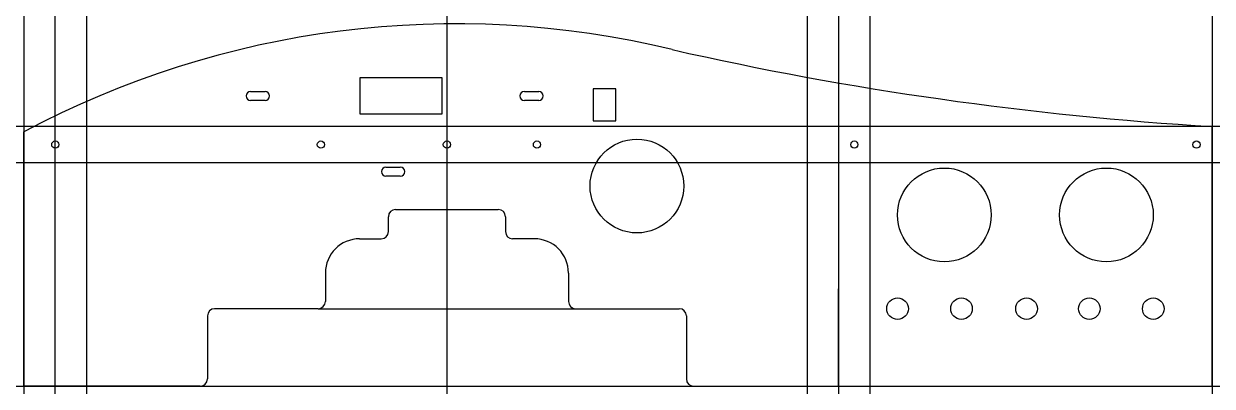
# Model space of a CAD drawing. Header units: inches. Extents: x -240 to 420, y -141 to 60.
import ezdxf

# ---------------------------------------------------------------- set-up
doc = ezdxf.new("R2010")
doc.units = ezdxf.units.IN
doc.header["$MEASUREMENT"] = 0
doc.layers.add('CON3', color=2, linetype='Continuous')
doc.layers.add('HOLES', color=10, linetype='Continuous')

msp = doc.modelspace()

# ---------------------------------------------------------------- linework, layer by layer
msp.add_line((212.5, -141), (212.5, -87))
for p, direction in [((-222.5, -7), (0, 1)), ((-5, 0), (0, -1)), ((212.5, -7), (0, -1)), ((-240, 3), (-1, 0)), ((-205, -17), (1, 0)), ((-222.5, -141), (1, 0))]:
    msp.add_xline(p, direction)
at = {"layer": 'CON3'}
msp.add_line((-76.5, -98), (66.5, -98), dxfattribs=at)
for p, direction in [((-240, 0), (0, -1)), ((-205, -100), (0, 1)), ((195, -180), (0, -1)), ((230, -100), (0, 1)), ((420, -100), (0, -1))]:
    msp.add_xline(p, direction, dxfattribs=at)
at = {"layer": 'HOLES'}
for p, q in [((-240, -141), (-240, 0)), ((420, -141), (420, 3)), ((-33.5, -43), (23.5, -43)), ((-37.5, -55.25), (-37.5, -47)), ((27.5, -47), (27.5, -55.25)), ((-53.5, -59.25), (-41.5, -59.25)), ((43.5, -59.25), (31.5, -59.25)), ((-72.5, -78.25), (-72.5, -94)), ((62.5, -78.25), (62.5, -94)), ((-76.5, -98), (-134, -98)), ((66.5, -98), (124, -98)), ((-138, -102), (-138, -137)), ((128, -102), (128, -137)), ((-142, -141), (-240, -141)), ((132, -141), (230, -141)), ((230, -141), (420, -141))]:
    msp.add_line(p, q, dxfattribs=at)
for points in [[(-53.41, 10), (-7.59, 10), (-7.59, 30), (-53.41, 30)], [(76.15, 6.15), (88.85, 6.15), (88.85, 23.85), (76.15, 23.85)]]:
    msp.add_lwpolyline(points, close=True, dxfattribs=at)
for points in [[(-114, 22.5), (-106, 22.5)], [(38, 22.5), (46, 22.5)], [(-106, 17.5), (-114, 17.5)], [(46, 17.5), (38, 17.5)], [(-38.9, -19.5), (-30.9, -19.5)], [(-30.9, -24.5), (-38.9, -24.5)]]:
    msp.add_lwpolyline(points, dxfattribs=at)
for centre, radius in [((-222.5, -7), 2), ((-75, -7), 2), ((-5, -7), 2), ((45, -7), 2), ((100.5, -30), 26), ((221.25, -7), 2), ((411.25, -7), 2), ((271.25, -46), 26), ((361.25, -46), 26), ((245.25, -98), 6), ((280.75, -98), 6), ((316.9, -98), 6), ((351.75, -98), 6), ((387.25, -98), 6)]:
    msp.add_circle(centre, radius, dxfattribs=at)
for centre, radius, start, end in [((0, -450), 510, 76.39104, 118.07249), ((534.54, 1883.78), 1884.27, 257.29077, 266.51484), ((-114, 20), 2.5, 90, 270), ((-106, 20), 2.5, 270, 90), ((38, 20), 2.5, 90, 270), ((46, 20), 2.5, 270, 90), ((-38.9, -22), 2.5, 90, 270), ((-30.9, -22), 2.5, 270, 90), ((-33.5, -47), 4, 90, 180), ((23.5, -47), 4, 0, 90), ((-53.5, -78.25), 19, 90, 180), ((-41.5, -55.25), 4, 270, 0), ((31.5, -55.25), 4, 180, 270), ((43.5, -78.25), 19, 360, 90), ((-134, -102), 4, 90, 180), ((-76.5, -94), 4, 270, 0), ((66.5, -94), 4, 180, 270), ((124, -102), 4, 360, 90), ((-142, -137), 4, 270, 0), ((132, -137), 4, 180, 270)]:
    msp.add_arc(centre, radius, start, end, dxfattribs=at)

doc.saveas('drawing.dxf')
